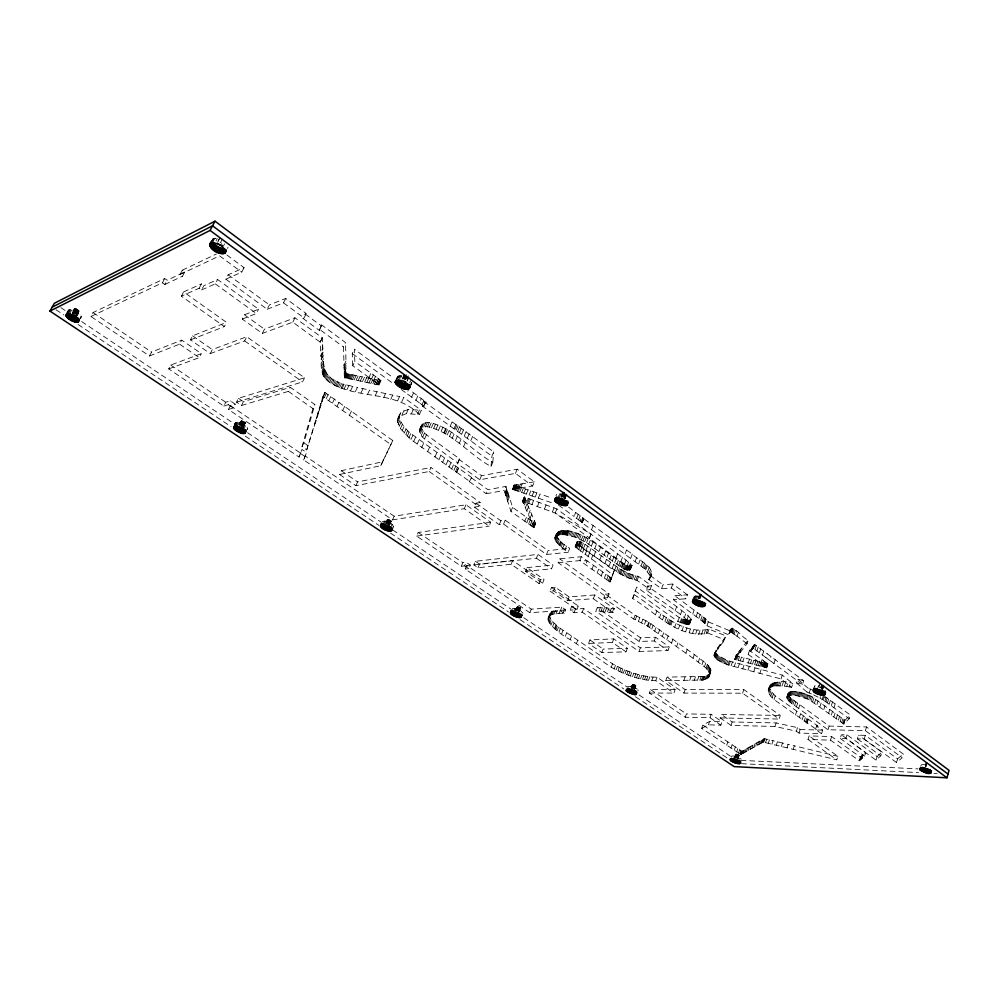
<?xml version="1.0" encoding="UTF-8"?>
<svg xmlns="http://www.w3.org/2000/svg" width="999" height="999" viewBox="0 0 999 999"><rect width="100%" height="100%" fill="white"/><g stroke="black" fill="none" stroke-linecap="round" stroke-linejoin="round"><path stroke-width="0.75" stroke-dasharray="5 3.75" d="M632.392 684.577C640.584 689.76 630.943 679.158 631.106 688.036M634.665 689.335L635.576 685.451M381.943 522.165C384.665 519.218 393.281 523.139 393.481 527.085M565.646 609.777L551.873 611.713L549.338 614.86L551.086 620.092L558.491 627.147L612.537 663.823C626.136 671.34 641.308 677.11 657.005 677.21L675.124 689.622L673.888 693.081L655.744 680.694C640.034 680.556 624.875 674.775 611.251 667.27L570.192 639.56C557.417 633.478 531.705 611.675 564.235 613.386L565.646 609.777L561.8 607.142L531.256 609.153L466.67 565.471L465.159 569.08L529.845 612.687L560.389 610.751L564.235 613.386M459.353 458.716L459.303 459.627L481.506 475.674L517.195 469.193L534.328 481.83L532.617 486.014L515.447 473.389L479.77 479.757L457.517 463.723L459.353 458.716L426.448 434.752C416.633 427.535 423.052 419.505 433.279 423.514C456.343 430.357 472.102 451.186 492.794 462.312L491.021 466.483C470.304 455.357 454.483 434.59 431.406 427.734C421.191 423.701 414.747 431.693 424.612 438.898L457.567 462.824M715.384 651.211L715.896 653.296L718.231 655.656L727.784 660.664L782.292 675.124L792.856 683.578L791.633 687.374L781.043 678.933L727.909 664.884L717.831 660.077L714.597 657.042L714.073 654.969L715.933 650.274L726.061 635.963L708.99 629.108C679.969 635.789 656.243 607.929 634.09 594.692L636.7 587.05L679.283 617.582C719.405 632.417 642.295 583.828 647.889 586.076L646.428 590.009C640.834 587.762 718.044 636.276 677.896 621.44L635.239 590.946L636.7 587.05M410.689 384.39L411.7 382.192L411.076 384.403M665.771 680.619L703.021 680.032L708.328 677.871L709.64 673.613L706.031 668.031L693.056 658.266L647.315 625.948L633.716 619.043L603.908 597.976L605.357 594.193L635.102 615.284L648.701 622.202L694.355 654.57L707.317 664.36L710.901 669.954L709.577 674.25L704.27 676.423L667.02 677.11L665.771 680.619L683.965 693.094L742.607 693.194L779.133 719.043L780.306 715.446L743.83 689.56L685.189 689.61L667.02 677.11M491.021 466.483L491.933 456.106L493.731 451.885L424.225 401.76L422.29 406.056L491.933 456.106M492.794 462.312L493.731 451.885M698.813 596.266L695.017 596.091L693.843 597.914M471.615 477.472L469.33 481.618L471.615 477.472L458.728 468.219L456.518 472.327L410.939 439.498L400.412 428.621L397.29 420.829L400.911 412.4L408.216 409.44L421.278 410.302L419.368 414.548L406.306 413.661L399.013 416.595M458.728 468.219L409.078 432.18L403.983 426.735L399.987 420.317L399.363 415.06L400.911 412.4M631.98 565.621C628.471 567.382 624.512 564.61 621.665 562.674C606.331 552.784 593.044 539.173 575.736 532.717C555.894 525.861 548.526 536.026 569.742 548.314L568.194 552.247L561.176 547.04L555.394 540.559L555.257 536.95L558.566 535.114L564.21 534.64L575.499 537.237L586.575 542.744L623.788 568.918L626.848 570.042L630.232 569.817L631.98 565.621L626.036 560.114L556.843 508.928L524.238 497.015L535.714 523.776L533.941 527.684L510.926 511.388L504.27 490.472L505.969 486.388L487.937 489.685L471.066 477.572M770.117 684.939C767.994 689.223 772.739 693.019 775.236 695.916L817.607 725.811L816.458 729.432L774.025 699.587C757.367 684.765 781.006 677.759 792.856 683.578M419.368 414.548C395.629 389.96 357.03 399.862 329.658 382.317C314.785 372.889 324.388 351.361 322.24 337.762L294.967 317.782L264.46 329.183L262.312 333.429L242.257 319.081L244.443 314.797L258.554 309.203L217.582 279.508L203.846 285.639L201.573 289.947L199.163 288.224L181.343 296.166L224.363 326.598L226.523 322.39L183.604 291.92L181.343 296.166M456.93 472.477L469.88 481.518M228.009 247.215L227.522 248.439M803.671 680.681L797.814 679.158L796.578 682.991L802.434 684.515L803.671 680.681L754.62 644.48L749.5 650.524L767.969 663.973L766.695 667.807L734.827 659.415L747.102 643.706L748.426 639.797C742.344 639.872 730.818 618.269 728.521 634.727L706.942 625.786L702.21 621.053L673.301 599.662L674.737 595.716L687.487 594.83L686.051 598.813L673.301 599.662M322.24 337.762L320.155 342.133L320.966 356.393L322.839 348.526L322.64 344.905L320.155 342.133L292.794 322.165L262.312 333.429M534.103 527.747L522.465 501.098L555.194 513.024L590.983 533.953L589.31 538.374L627.122 566.083L630.431 569.68M896.503 762.512L897.577 758.865L865.321 735.364L858.503 735.164L857.379 738.848L864.197 739.06L896.503 762.512L902.234 757.766L865.384 730.681L827.996 729.732L790.022 702.16L787.524 699.537L786.925 696.728L789.285 695.279L795.504 695.304L808.765 699.475L843.805 724.025L849.175 718.756L850.336 714.997L825.074 696.628L823.863 700.424L849.175 718.756M568.556 507.105L583.853 518.581L582.117 522.802L645.054 569.055L650.449 576.161L650.124 578.309L648.676 579.47L661.525 588.798L671.353 588.011L686.051 598.813M843.805 724.025L844.954 720.304L811.188 696.303L797.889 691.708L791.32 691.42L788.149 692.994L788.723 695.828L791.22 698.451L829.133 726.073L866.52 726.935L903.308 754.07L902.234 757.766M650.124 578.309C656.655 566.433 638.361 560.801 632.292 554.12L583.728 518.681M241.221 421.203C250.512 428.509 240.384 414.348 239.335 424.987M926.273 762.524C923.638 767.319 927.222 767.419 927.409 762.574M184.753 271.928L182.442 276.261L179.995 274.513L182.317 270.18L184.753 271.928L167.133 280.232L164.723 278.521L93.069 312.525L90.897 316.458L149.475 355.969L151.548 352.073L181.718 340.135L201.323 353.646L170.717 365.047L168.681 368.918L223.788 406.081L225.724 402.247L230.294 400.836L235.202 404.158L230.344 405.631L228.421 409.465L299.051 457.08L301.96 449.438L306.556 452.559L303.659 459.927L392.545 519.88L464.273 508.691L489.085 526.098L490.696 522.227L465.934 504.795L394.168 516.208L305.444 456.168M392.769 440.522L382.53 461.813L341.283 470.691L339.535 474.463L380.756 465.721L392.769 440.522L324.9 392.532L306.718 449.862L302.035 446.678L312.937 408.566L314.872 404.545L290.322 387.325L243.406 401.648L241.471 405.519L236.538 402.172L238.474 398.289L304.558 377.784L246.741 336.738L212.325 349.55L210.24 353.596L190.447 339.897L192.57 335.839L226.523 322.39M925.449 766.208L926.498 762.499M925.436 767.132L926.772 762.499M925.711 767.282L927.072 762.524M299.051 457.08L301.96 449.438M302.035 446.678L303.846 442.857L314.872 404.545M558.154 562.712L579.807 560.614L610.089 582.042L612.687 574.575L575.199 546.815L575.911 545.629L578.896 545.779L620.916 574.325L628.683 578.021L637.1 580.407L650.024 589.722L651.485 585.776L638.573 576.448L630.169 574.075L620.466 569.255L583.354 543.119L580.456 541.783L577.06 541.833L577.022 543.294L578.808 544.892L614.185 570.641L611.575 578.159L581.306 556.705L559.677 558.853L558.154 562.712L607.629 597.714L609.078 593.918L559.677 558.853M876.011 760.139L877.085 756.518L847.015 734.827L841.333 734.764L840.209 738.411L845.891 738.473L876.011 760.139L880.743 755.831L881.83 752.185L858.503 735.164M859.24 760.714L860.314 757.155L831.655 736.563L809.115 735.901L807.991 739.447L830.531 740.172L859.24 760.714L864.61 756.131L865.696 752.522L841.333 734.764M303.659 459.927L306.556 452.559M306.718 449.862L322.939 396.64L390.934 444.555M865.384 730.681L866.52 726.935M864.197 739.06L865.321 735.364M859.927 760.164L861.001 756.593L865.696 752.522M860.114 760.002L861.2 756.43M860.364 759.789L861.438 756.218M860.651 759.552L861.725 755.968M860.963 759.277L862.05 755.694M861.325 758.978L862.399 755.394M861.687 758.653L862.774 755.069M862.075 758.316L863.161 754.732M701.71 728.358L708.416 724.849L720.866 725.149L722.027 721.753L709.577 721.478L702.859 725.012L701.71 728.358L740.846 754.545L763.199 742.12L836.787 759.814L837.861 756.305L809.115 735.901M845.891 738.473L847.015 734.827M838.348 720.142L839.51 716.408M840.171 721.465L841.333 717.732M841.67 722.539L842.831 718.805M842.806 723.338L843.955 719.617M843.531 723.85L844.679 720.129M827.996 729.732L829.133 726.073M833.89 716.92L835.064 713.174M836.238 718.618L837.399 714.884M830.531 740.172L831.655 736.563M829.17 704.108L830.369 700.311M821.528 733.716L822.664 730.107L816.645 725.786L815.509 729.407L821.528 733.716L799 733.091L796.353 731.218L774.999 726.46L731.031 725.399L720.129 717.919L721.303 714.472L780.306 715.446M828.646 713.099L829.819 709.352M831.343 705.681L832.529 701.885M831.343 715.059L832.517 711.325M834.003 707.617L835.189 703.833M823.863 700.424L822.989 699.874L824.2 696.078M824.849 701.061L826.048 697.265M825.998 701.847L827.197 698.051M823.8 709.565L824.987 705.818M827.422 702.846L828.621 699.05M814.547 702.934L815.746 699.163M820.579 687.712L821.39 685.139M820.941 687.836L821.752 685.264M823.376 685.464C823.888 691.87 820.728 688.486 822.115 685.364M821.59 689.322L822.814 685.476M816.907 704.582L818.106 700.823M821.89 689.335L823.114 685.489M822.377 689.285L823.888 685.002M822.989 699.874L820.004 698.164L821.215 694.367M819.942 706.768L821.128 703.009M822.14 699.375L823.338 695.579M802.122 719.817L803.283 716.171M808.765 699.475L809.964 695.704M793.218 749.3L794.317 745.841L837.861 756.305M799 733.091L800.137 729.532L797.489 727.647L776.161 722.914L732.18 721.965L721.303 714.472M809.977 700.074L811.188 696.303M813.198 690.022L814.734 685.876L819.667 685.851M804.158 721.266L805.319 717.619M811.25 700.786L812.449 697.015M805.544 722.215L806.705 718.581M812.711 701.698L813.923 697.926M806.405 722.776L807.554 719.143M817.357 689.522L818.593 685.639M806.88 723.039L808.029 719.405M808.253 719.467L807.105 723.101L808.403 719.367M818.918 686.613L819.717 683.903M802.035 696.852L803.246 693.081M798.601 708.541L799.799 704.844M803.196 697.227L804.407 693.468M787.05 747.814L788.161 744.367L794.317 745.841M804.345 697.639L805.556 693.868M811.413 693.905L806.992 692.082L808.216 688.274L797.814 679.158M805.456 698.051L806.655 694.28M799.275 717.781L800.449 714.135M806.493 698.463L807.691 694.692M796.353 731.218L797.489 727.647M807.429 698.863L808.641 695.092M809.215 692.969L810.439 689.16L808.216 688.274M795.504 695.304L796.715 691.545M793.031 704.47L794.23 700.761M796.665 695.466L797.889 691.708M781.38 746.453L782.492 743.006L788.161 744.367M794.567 705.594L795.766 701.897M797.801 695.679L799.013 691.92M798.738 695.903L799.949 692.132M799.774 696.166L800.986 692.407M796.415 706.942L797.602 703.246M800.886 696.49L802.097 692.732M795.491 715.059L796.678 711.413M786.775 697.327L788.149 692.994M786.825 698.001L788.498 692.469M771.902 744.18L773.014 740.746L782.492 743.006M787.849 695.779L789.06 692.045M787.075 698.738L788.286 695.017M788.623 695.441L789.834 691.708M787.524 699.537L788.723 695.828M789.285 695.279L790.509 691.533M788.174 700.386L789.372 696.678M790.109 695.167L791.32 691.42M789.01 701.286L790.221 697.577M791.046 695.092L792.257 691.345M789.435 701.673L790.634 697.964M792.082 695.079L793.293 691.32M790.022 702.16L791.22 698.451M776.298 745.229L777.409 741.795M793.181 695.104L794.405 691.345M790.783 702.772L791.995 699.063M794.33 695.179L795.554 691.42M791.782 703.533L792.981 699.824M765.571 742.669L766.695 739.248L773.014 740.746M768.418 689.622C771.653 684.352 779.195 686.126 784.365 686.176L785.601 682.404M768.293 743.318L769.405 739.884M784.365 686.176L786.725 686.475L787.949 682.692M774.999 726.46L776.161 722.914M786.725 686.475L789.135 686.875L790.371 683.091M772.202 697.664L773.413 693.968M775.948 685.938L777.185 682.18M757.392 745.279L758.503 741.895L764.322 738.698L766.695 739.248M777.122 685.876L778.358 682.117M758.965 744.392L760.077 740.996M774.025 699.587L775.236 695.916M778.421 685.863L779.657 682.092M781.043 678.933L782.292 675.124M760.339 743.631L761.463 740.222M779.832 685.876L781.068 682.117M761.488 742.994L762.612 739.585M762.374 742.519L763.498 739.11M762.949 742.22L764.073 738.81M763.199 742.12L764.322 738.698M782.067 685.976L783.303 682.205M763.835 742.269L764.959 738.848M748.126 750.574L749.225 747.24M768.268 690.684L769.492 686.975M768.431 691.87L769.655 688.161M769.68 687.849L770.916 684.115M749.937 749.537L751.048 746.191L758.503 741.895M768.905 693.156L770.129 689.46M770.791 687.137L772.027 683.403M771.478 686.837L772.714 683.091M751.86 748.426L752.971 745.067M772.227 686.563L773.463 682.829M769.692 694.555L770.916 690.858M773.039 686.35L774.275 682.604M753.808 747.314L754.919 743.943M773.913 686.176L775.149 682.417M770.791 696.053L772.015 692.369M774.887 686.038L776.123 682.28M755.656 746.265L756.767 742.881M736.775 758.803L737.861 755.544L739.248 755.444L735.901 754.22L737.861 755.544M738.361 754.695L737.262 757.966L737.786 754.457M802.434 684.515L769.779 660.426L771.066 656.543M737.424 757.779L738.149 755.606M737.512 758.104L738.611 754.832M737.574 758.928L738.823 754.969M737.786 758.928L738.998 755.094M738.136 758.79L739.21 755.344M739.71 753.883L740.796 750.586L702.859 725.012M740.446 754.332L741.545 751.036L740.796 750.586M740.846 754.545L741.545 751.036M741.021 754.582L742.107 751.285L751.048 746.191M741.233 754.47L742.332 751.173M741.77 754.183L742.869 750.873M742.582 753.721L743.681 750.424M743.656 753.121L744.755 749.812M773.938 663.498L775.224 659.627M744.954 752.384L746.053 749.063M746.453 751.535L747.552 748.201M761.151 666.37L762.437 662.549L767.969 663.973M766.695 667.807L762.187 664.497L763.473 660.664M734.24 750.274L735.339 746.965M759.864 673.401L761.126 669.617M762.15 666.633L763.423 662.799M762.949 666.832L764.223 663.011M769.779 660.426L765.908 657.579L767.207 653.696M763.473 665.434L764.747 661.6M763.711 667.032L764.984 663.211M733.466 759.365L734.565 756.081L741.258 759.128M764.572 666.233L765.858 662.399M764.41 667.22L765.684 663.398M734.74 757.554L736.026 754.17M736.713 751.922L737.811 748.626M734.977 757.979L736.188 754.145M765.047 667.382L766.32 663.561M735.514 757.03L736.4 754.145M765.471 666.895L766.757 663.061M735.726 757.155L736.638 754.17M765.596 667.532L766.87 663.698M735.813 757.479L736.9 754.208M735.614 758.378L736.7 755.119M736.101 757.542L737.187 754.27M766.046 667.644L767.419 663.561M736.763 756.543L737.487 754.357M766.395 667.732L767.669 663.898M766.608 667.782L767.844 663.873M736.987 757.841L738.086 754.582M738.498 753.096L739.597 749.799M726.71 745.217L727.821 741.895M754.582 664.672L755.868 660.851L762.437 662.549M765.908 657.579L759.377 652.784L760.689 648.9M753.708 671.79L754.982 668.006M756.53 665.172L757.804 661.35M762.187 664.497L759.19 662.325L760.476 658.491M758.303 665.621L759.577 661.813M730.943 748.064L732.055 744.755M762.412 655.019L763.723 651.136M759.852 666.033L761.138 662.212M760.751 663.461L762.037 659.615M759.19 662.325L748.201 654.382L751.036 650.811L752.347 646.927M751.036 650.811L752.771 646.415M751.46 650.299L753.171 645.941M751.86 649.825L753.533 645.516M752.222 649.412L753.87 645.154M752.547 649.05L754.145 644.855M748.226 663.036L749.512 659.228L755.868 660.851M752.834 648.751L754.62 644.48M759.377 652.784L753.758 648.688L755.082 644.792M747.964 670.279L749.238 666.508M750.386 663.586L751.673 659.777M754.969 649.575L756.293 645.679M731.031 725.399L732.18 721.965M742.607 693.194L743.83 689.56M756.867 650.961L758.191 647.065M752.522 664.135L753.808 660.327M740.184 660.976L741.47 657.18L749.512 659.228M738.099 667.657L739.372 663.898M742.781 661.638L744.068 657.841M742.719 668.893L743.993 665.122M748.201 654.382L749.5 650.524M814.422 686.163L814.372 686.937M708.99 629.108L707.629 632.979C678.583 639.547 654.857 611.775 632.654 598.538L635.239 590.946M731.131 665.796L732.417 662.037M734.715 659.303L736.163 655.219L748.426 639.797M734.827 659.415L736.463 654.807M735.152 659.565L736.937 654.208M736.251 657.23L737.549 653.421M735.764 659.777L738.298 652.484M737.849 655.232L739.148 651.398M734.203 666.62L735.476 662.861M736.75 660.064L738.049 656.268L741.47 657.18M738.798 654.033L740.097 650.212M739.822 652.759L741.133 648.913M738.199 660.451L739.497 656.655M725.187 663.948L726.485 660.202M747.102 643.706L735.426 635.139L736.775 631.218M726.498 664.422L727.784 660.664M737.075 636.338L738.423 632.417M727.909 664.884L729.195 661.138M675.124 689.622L650.574 689.647L649.35 693.044L685.252 717.257L709.989 717.732L711.163 714.31L722.027 721.753M708.416 724.849L709.577 721.478M729.008 665.209L730.281 661.45M718.768 660.726L720.067 656.98M719.73 661.338L721.028 657.592M731.143 629.158L728.521 634.727M728.858 633.616L730.706 631.992L732.067 628.059M720.716 661.912L722.015 658.166M730.706 631.992L732.18 628.071M735.426 635.139L731.093 632.117L732.442 628.196M731.518 632.379L732.879 628.458M721.74 662.449L723.039 658.703M732.142 632.792L733.491 628.87M732.991 633.378L734.34 629.457M722.826 662.961L724.113 659.215M723.975 663.461L725.262 659.715M734.078 634.153L735.426 630.232M707.767 670.154L709.04 666.483M704.882 679.545L706.143 675.923M708.528 671.365L709.802 667.707M714.048 655.481L715.933 650.274M705.993 679.17L707.255 675.549M714.123 655.993L715.421 652.235M708.878 671.94L710.152 668.269M714.297 656.518L715.609 652.759M714.073 654.969L717.319 648.214M706.93 678.771L708.191 675.149M709.165 672.427L710.439 668.756M714.597 657.042L715.896 653.296M709.377 672.851L710.651 669.193M707.704 678.346L708.965 674.725M709.54 673.239L710.801 669.58M714.997 657.604L716.308 653.846M709.64 673.613L710.901 669.954M716.008 651.997L719.355 645.292M708.328 677.871L709.577 674.25M709.69 673.988L710.951 670.329M708.803 677.347L710.963 670.716M709.165 676.748L710.863 671.653M715.521 658.179L716.82 654.42M718.031 649.1L721.815 641.845M716.171 658.778L717.469 655.032M716.932 659.415L718.231 655.656M720.479 645.666L723.126 642.007L724.462 638.161M723.126 642.007L726.061 635.963M717.831 660.077L719.118 656.331M697.489 680.344L698.751 676.748M685.252 717.257L686.425 713.898L711.163 714.31M699.812 680.282L701.073 676.685M704.457 666.658L705.744 662.974M701.36 680.219L702.622 676.623M706.031 668.031L707.317 664.36M702.359 680.132L703.608 676.535M703.021 680.032L704.27 676.423M707.03 669.118L708.316 665.446M703.583 679.894L704.832 676.298M689.685 680.431L690.946 676.86M706.118 633.703L707.467 629.845M698.289 662.025L699.575 658.329M694.193 680.381L695.441 676.81M701.972 664.735L703.271 661.051M698.651 634.402L699.999 630.569M703.259 621.89L704.632 617.981L674.737 595.716M704.008 622.539L705.381 618.631L704.632 617.981M683.803 680.481L685.052 676.922M704.595 623.101L705.968 619.193L705.381 618.631M705.119 623.651L705.968 619.193M693.056 658.266L694.355 654.57M701.46 634.427L702.809 630.581M704.058 634.19L705.406 630.332M706.942 625.786L708.316 621.89L706.493 619.742M683.965 693.094L685.189 689.61M692.444 633.553L693.806 629.732M685.938 653.209L687.25 649.512M698.788 618.456L700.174 614.535M695.629 634.103L696.99 630.282M700.761 619.942L702.147 616.021M702.21 621.053L703.596 617.145M686.95 624.338L688.323 620.479M687.537 624.35L690.097 617.282M696.278 600.112L697.714 596.066M688.049 624.338L689.422 620.479M685.639 631.718L687 627.896M688.473 624.3L689.859 620.429M688.848 624.225L691.021 618.169M698.064 598.651L699.737 594.268M689.148 624.138L690.771 620.142M692.769 613.998L694.168 610.064M698.513 598.214L699.937 594.193M689.585 623.838L691.383 618.731M698.763 598.176L700.199 594.155M689.847 623.413L691.383 619.13M699.063 598.176L700.499 594.155M699.387 598.239L700.836 594.193M699.712 598.413L701.211 594.255M700.062 598.576L701.585 594.343M689.11 632.754L690.471 628.933M696.166 616.508L697.564 612.587M678.421 628.945L679.795 625.124M680.956 622.814L682.342 618.968M681.793 623.151L683.166 619.305M684.303 617.744L685.701 613.848M682.604 623.451L683.978 619.592M683.378 623.701L684.765 619.842M684.14 623.913L685.526 620.054M692.295 600.986L693.731 596.965M682.08 630.444L683.441 626.623M676.573 646.578L677.896 642.869M684.877 624.075L686.251 620.217M694.055 598.776L695.017 596.091M687 619.78L688.386 615.896M685.589 624.2L686.962 620.354M694.829 598.676L695.791 595.978M686.276 624.288L687.662 620.429M695.741 598.663L696.703 595.978M666.783 639.647L668.131 635.913M674.712 627.222L676.086 623.401M655.744 680.694L657.005 677.21M677.896 621.44L679.283 617.582M680.406 614.86L681.805 610.963M667.969 650.599L669.293 646.927L655.544 637.25L640.534 637.837L597.265 607.604L595.854 611.301L639.185 641.483L654.208 640.933L667.969 650.599L639.035 651.448L582.255 612.175L574.025 612.737L570.217 610.127L571.64 606.493L578.321 606.043L576.898 609.702L570.217 610.127M671.565 643.031L672.901 639.31M680.094 622.439L681.48 618.593M666.72 622.677L668.106 618.868M646.54 680.007L647.789 676.548M662.325 636.5L663.673 632.767M668.044 623.563L669.43 619.742M648.563 680.307L649.825 676.835M669.105 624.213L670.479 620.404M670.029 624.762L671.403 620.941M675.074 610.951L676.485 607.055M670.978 625.274L672.352 621.465M651.76 680.731L653.009 677.247M634.565 687.562L635.376 685.302M634.14 689.535L635.739 685.589M633.915 691.208L635.839 685.726M638.548 678.383L639.797 674.937M671.353 588.011L672.814 584.003L687.487 594.83M634.602 689.422L635.888 685.951M654.208 640.933L655.544 637.25M640.534 678.858L641.795 675.411M662.599 619.817L663.985 615.996M658.266 633.641L659.627 629.894M642.532 679.295L643.781 675.836M664.947 621.465L666.333 617.657M644.517 679.67L645.779 676.211M649.475 627.447L650.849 623.701M632.492 676.648L633.753 673.201M655.481 614.785L656.88 610.951M651.76 629.045L653.134 625.299M634.527 677.285L635.789 673.826M631.68 687.275L632.654 684.477M631.418 688.548L632.854 684.452M633.091 684.465C630.644 688.673 633.191 689.185 633.965 684.652M632.13 687.886L633.366 684.502M632.267 687.712L633.091 685.451M632.13 688.973L633.653 684.565M636.55 677.859L637.799 674.412M633.041 688.136L634.278 684.752M633.341 688.261L634.577 684.877M633.441 688.211L634.265 685.951M633.341 689.422L634.877 685.014M659.49 617.632L660.888 613.811M633.903 688.536L635.139 685.152M654.72 631.131L656.081 627.384M624.987 673.925L626.248 670.491M644.517 624.313L645.891 620.554M626.735 674.625L628.009 671.178M639.185 641.483L640.534 637.837M628.546 675.287L629.807 671.852M647.315 625.948L648.701 622.202M661.525 588.798L662.986 584.827L672.814 584.003M647.976 626.398L649.35 622.639M639.035 651.448L640.359 647.851L669.293 646.927M630.431 675.961L631.693 672.514M626.023 651.835L627.347 648.276L613.736 638.885L589.922 639.934L588.586 643.456L601.835 652.547L626.023 651.835L612.399 642.469L588.586 643.456M619.792 671.653L621.066 668.206M638.486 621.191L639.872 617.432M621.54 672.452L622.802 669.018M641.558 622.714L642.944 618.968M623.264 673.214L624.525 669.767M647.627 571.615L649.125 567.594M649.013 573.314L650.511 569.28M614.173 668.818L615.459 665.371M649.949 574.825L651.448 570.804M633.716 619.043L635.102 615.284M648.676 579.47L651.985 573.314M649.3 579.133L651.935 572.14M616.133 669.842L617.407 666.395M635.314 619.73L636.713 615.971M617.994 670.779L619.268 667.332M637.1 580.407L638.573 576.448M642.856 567.245L644.367 563.211M632.654 598.538L634.09 594.692M644.13 568.269L645.641 564.223M645.054 569.055L646.553 565.022M645.791 569.755L647.302 565.721M611.251 667.27L612.537 663.823M631.181 578.908L632.667 574.962M632.467 579.32L633.953 575.362M638.573 563.985L640.097 559.939M634.178 579.795L635.651 575.836M612.399 642.469L613.736 638.885M641.071 565.859L642.582 561.825M635.839 580.182L637.325 576.223M590.983 533.953L589.31 538.374L590.896 534.328M630.756 558.179L632.292 554.12M626.848 570.042L628.359 566.058M624.962 576.423L626.46 572.464M627.534 570.142L629.045 566.146M628.846 567.444L630.357 563.436M612.262 612.499L613.661 608.766L614.647 608.953L613.236 612.687L595.854 611.301M628.221 570.167L629.72 566.171M626.223 576.997L627.709 573.051M628.895 570.117L630.406 566.133M629.17 570.092L631.38 564.335M629.42 570.042L630.931 566.058M629.657 569.992L631.168 566.008M629.882 569.942L631.88 564.91M630.232 569.817L632.03 565.297M627.459 577.534L628.945 573.576M628.683 578.021L630.169 574.075M635.202 561.475L636.725 557.417M601.835 652.547L603.159 649.05L627.347 648.276M629.919 578.483L631.405 574.525M620.142 566.658L621.665 562.674M625.037 553.97L626.585 549.912M618.968 573.201L620.466 569.255M621.253 567.42L622.764 563.436M605.269 611.55L606.68 607.829L613.661 608.766M621.902 567.844L623.426 563.861M619.942 573.788L621.44 569.83M622.889 568.431L624.4 564.447M624.525 564.123L626.036 560.114M620.916 574.325L622.414 570.379M607.542 611.8L608.965 608.066M623.788 568.918L625.299 564.934M622.327 575.087L623.826 571.141M624.625 569.318L626.136 565.334M625.399 569.642L626.91 565.646M627.122 566.083L628.633 562.075M609.889 612.112L611.301 608.379M623.676 575.786L625.162 571.828M626.148 569.88L627.647 565.896M612.15 568.568L613.661 564.61M614.66 562.787L616.183 558.791M608.291 580.981L609.777 577.097M609.34 581.668L610.814 577.784M609.902 581.992L611.376 578.109M612.687 574.575L614.185 570.641M598.963 611.263L600.374 607.554L606.68 607.829M610.089 582.042L612.737 574.974M614.585 570.279L616.096 566.333M616.808 564.31L618.331 560.314M600.948 611.276L602.36 607.567M616.433 571.553L617.944 567.607M618.643 565.609L620.167 561.625M620.866 561.438L622.402 557.417M603.059 611.376L604.47 607.654M617.844 572.502L619.343 568.543M581.306 556.705L579.807 560.614L587.15 560.889L585.626 564.797M594.805 594.967L569.105 596.865L555.144 587.175L551.535 587.474L550.074 591.171L553.683 590.884L567.657 600.561L593.356 598.726L594.805 594.967L614.647 608.953M576.386 643.743L577.722 640.259M609.69 559.215L611.226 555.219M604.345 578.209L605.831 574.325M608.978 566.321L610.501 562.362M612.275 561.076L613.811 557.08M606.668 579.857L608.154 575.961M615.996 557.854L617.532 553.833M570.192 639.56L571.54 636.076M597.102 573.051L598.613 569.143M604.12 555.182L605.669 551.173M582.255 612.175L583.666 608.516L640.359 647.851M606.955 557.242L608.491 553.234M604.919 563.424L606.443 559.465M601.186 575.973L602.684 572.077M574.025 612.737L575.436 609.09L583.666 608.516M565.347 636.288L566.695 632.792M591.957 569.355L593.468 565.446M598.963 551.436L600.511 547.427M599.812 559.777L601.348 555.806M591.433 546.041L592.994 542.02M588.049 556.805L589.585 552.847M589.522 552.435L591.083 548.451M558.99 631.955L560.352 628.446M561.675 633.791L563.036 630.294M594.78 548.426L596.341 544.405M591.321 559.178L592.857 555.219M594.043 555.656L595.579 551.673M552.559 626.848L553.933 623.339M583.578 548.289L585.139 544.293M582.542 552.797L584.103 548.826M586.575 542.744L588.149 538.711M591.533 529.732L593.231 525.287M558.941 613.761L560.352 610.164M560.389 610.751L561.8 607.142M554.47 628.621L555.844 625.112M555.057 629.108L556.418 625.611M586.101 550.024L587.662 546.028M588.748 544.18L590.322 540.159M555.869 629.745L557.242 626.236M585.114 554.67L586.663 550.711M562.749 613.486L564.16 609.877M567.657 600.561L569.105 596.865M557.13 630.644L558.491 627.147M549.063 616.458L550.461 612.899M547.877 619.542L549.275 615.996M579.62 538.973L581.206 534.952M549.787 615.796L551.186 612.237M576.348 548.164L578.821 541.558M548.151 620.791L549.55 617.257M550.474 615.272L551.873 611.713M578.134 545.641L579.707 541.658M551.298 614.86L552.697 611.288M577.247 548.863L578.808 544.892M548.763 622.14L550.149 618.618M578.896 545.779L580.456 541.783M581.43 539.835L583.016 535.814M552.397 614.535L553.796 610.951M579.632 545.978L581.193 541.995M578.596 549.875L580.144 545.904M549.7 623.613L551.086 620.092M553.933 614.26L555.332 610.676M580.531 546.391L582.092 542.395M583.079 540.684L584.652 536.65M550.973 625.174L552.347 621.665M581.78 547.115L583.354 543.119M580.369 551.198L581.918 547.227M556.056 614.01L557.467 610.426M584.74 541.608L586.313 537.587M582.117 522.802L580.119 520.991L581.743 516.883M574.138 536.75L575.736 532.717M553.683 590.884L555.144 587.175M581.193 521.828L582.817 517.707M575.499 537.237L577.085 533.204M581.88 522.377L583.503 518.256M582.292 522.827L583.853 518.581M576.873 537.774L578.458 533.741M575.124 546.403L577.06 541.833M578.246 538.349L579.832 534.328M575.199 546.815L576.76 542.832M575.911 545.629L577.484 541.645M575.461 547.277L577.022 543.294M576.51 545.541L578.071 541.558M547.939 618.406L549.725 613.823M575.911 547.802L577.472 543.818M566.795 534.902L568.381 530.894M580.119 520.991L574.05 516.483L575.686 512.362M567.594 535.039L569.18 531.018M562.699 548.214L564.26 544.268M568.856 535.277L570.454 531.256M576.598 518.369L578.234 514.248M570.154 535.576L571.74 531.555M564.972 549.887L566.52 545.953M571.465 535.914L573.051 531.893M578.608 519.855L580.232 515.734M572.802 536.313L574.388 532.28M559.428 534.952L561.013 530.956M556.78 542.594L558.354 538.648M560.402 534.827L562 530.831M529.845 612.687L531.256 609.153M557.767 543.768L559.34 539.81M561.5 534.727L563.099 530.719M542.594 583.204L544.08 579.482L527.01 567.632L525.499 571.366L542.594 583.204L538.998 583.516L511.163 564.285L478.034 567.732L473.876 564.91L475.387 561.263L537.949 554.395L553.046 565.022L551.523 568.831L525.499 571.366M562.275 534.677L563.873 530.669M558.941 545.042L560.514 541.096M562.974 534.64L564.56 530.631M563.611 534.627L565.209 530.619M559.515 545.616L561.088 541.67M564.21 534.64L565.809 530.631M560.189 546.241L561.75 542.295M564.81 534.665L566.408 530.656M565.422 534.727L567.02 530.706M561.176 547.04L562.737 543.106M566.083 534.802L567.669 530.794M474.363 507.117L478.621 506.456L480.294 502.509L476.036 503.184L474.363 507.117L499.275 524.687L503.571 524.1L546.528 554.495L548.076 550.624L569.742 548.314M554.907 537.537L556.505 533.553M554.757 538.174L556.843 532.979M554.782 538.898L557.23 532.542M556.068 536.151L557.667 532.167M554.994 539.685L556.58 535.726M556.568 535.826L558.166 531.843M557.142 535.551L558.741 531.555M555.394 540.559L556.98 536.6M557.804 535.314L559.403 531.318M538.998 583.516L540.471 579.807L544.08 579.482M555.993 541.533L557.567 537.574M558.566 535.114L560.152 531.118M513.261 611.975L514.672 608.453L520.292 610.476L523.001 613.224M559.078 498.126L560.776 493.918L557.017 493.956L556.006 495.679M514.148 612.15L515.571 608.616M560.914 496.366L562.599 492.17M561.151 496.303L562.849 492.107M473.876 564.91L536.413 558.216L537.949 554.395M561.45 496.278L563.136 492.082M517.07 606.843L518.456 608.241L520.654 608.241L517.07 606.843L515.534 610.539L517.757 610.664M561.588 496.178L562.712 493.394M515.571 611.226L517.407 606.755M515.771 610.963L517.644 606.755M556.843 508.928L555.194 513.024L589.41 538.011M561.863 496.403L562.986 493.606M515.959 611.126L517.37 607.617M562.162 496.353L563.848 492.157M516.495 610.289L517.907 606.78M516.795 610.352L518.206 606.843M562.562 496.441L564.248 492.245M517.107 610.426L518.518 606.917M516.745 611.6L518.144 608.104M562.961 496.565L564.647 492.37M517.432 610.539L518.843 607.03M517.519 610.576L518.456 608.241M563.311 497.152L564.435 494.368M517.844 610.714L519.168 607.155M518.069 610.814L519.48 607.292M563.711 497.277L564.835 494.493M518.169 610.814L519.105 608.478M518.019 612.062L519.78 607.454M564.11 497.365L565.222 494.58M519.268 611.875L518.631 611.126L520.042 607.617M518.306 612.125L519.717 608.616M517.994 613.536L520.267 607.779M518.818 612.15L520.442 607.941M519.005 612.125L520.579 608.104M564.547 498.813L566.233 494.63M564.797 498.751L566.833 493.993M564.984 498.663L566.845 494.18M552.372 512L554.033 507.904M557.954 497.964L559.652 493.756M533.441 527.36L535.364 522.839M533.941 527.684L535.551 523.701L512.587 507.392L505.969 486.388M544.43 509.09L546.091 504.994M511.163 564.285L512.699 560.551L540.471 579.807M530.119 518.206L531.755 514.198M534.328 481.83L514.01 485.152L512.3 489.26L538.336 498.139L540.022 494.006L551.573 497.989M528.608 524.025L530.232 520.042M537.412 506.505L539.073 502.422M530.207 525.137L533.254 517.732M531.555 526.086L533.179 522.102M532.879 524.7L534.502 520.716M532.642 526.823L534.265 522.852M528.771 503.296L530.444 499.213M532.08 495.991L533.778 491.87M526.91 510.764L528.558 506.73M524.787 521.316L526.423 517.332M531.967 504.495L533.641 500.412M535.177 497.052L536.875 492.932M528.496 514.448L530.144 510.414M526.798 522.739L528.421 518.756M522.502 501.186L524.238 497.015M522.564 501.336L524.25 497.265M522.664 501.548L524.525 497.09M522.789 501.81L524.475 497.739M522.952 502.122L524.987 497.24M526.323 494.018L528.021 489.897L540.022 494.006M523.126 502.485L524.8 498.414M523.314 502.859L525.611 497.44M523.526 503.271L525.199 499.2M523.738 503.696L526.373 497.702M524.375 505.044L527.247 498.026M529.108 494.967L530.806 490.846M526.56 502.46L528.234 498.389M525.474 507.517L527.147 503.459M527.634 502.859L529.308 498.788M518.431 491.346L520.142 487.237L528.021 489.897M512.3 489.26L520.479 487.887L522.202 483.753M510.926 511.388L512.587 507.392M519.792 491.808L521.49 487.687M521.603 492.42L523.301 488.299M523.801 493.169L525.499 489.048M507.117 499.775L508.803 495.729M512.412 489.31L514.148 485.114L520.142 487.237M507.629 501.323L509.303 497.277M512.712 489.423L514.597 485.027M513.186 489.585L515.322 484.89M499.275 524.687L500.899 520.791L505.194 520.179L548.076 550.624M513.798 489.785L515.496 485.676M514.597 488.836L516.308 484.715M514.535 490.047L516.246 485.926M515.796 488.636L517.507 484.515M515.384 490.334L517.095 486.213M517.207 488.411L518.918 484.29M516.333 490.646L518.044 486.538M503.571 524.1L505.194 520.179M517.357 490.996L519.055 486.875M518.768 488.161L520.491 484.028M504.92 492.819L506.618 488.736M505.132 493.543L506.843 489.473M505.432 494.48L507.13 490.409M505.781 495.604L507.48 491.545M515.447 473.389L517.195 469.193M506.193 496.89L507.879 492.832M506.643 498.289L508.329 494.23M478.034 567.732L479.545 564.098L512.699 560.551M490.696 522.227L418.206 532.455L416.608 536.101L461.313 566.246L464.66 565.896L466.183 562.275L470.329 565.084L468.806 568.693L465.159 569.08M461.313 566.246L462.837 562.649L466.183 562.275M469.33 481.618L486.226 493.718L487.937 489.685M479.77 479.757L481.506 475.674M464.273 508.691L465.934 504.795M463.561 446.628L465.384 442.432M467.32 438.062L469.168 433.816M453.858 470.467L455.619 466.396M457.517 463.723L459.303 459.627M455.482 471.603L457.242 467.544M456.518 472.327L458.279 468.269M470.829 440.621L472.664 436.376M461.713 434.003L463.561 429.745M459.215 443.494L461.038 439.285M449.051 467.07L450.824 462.999M464.298 435.864L466.146 431.618M451.685 468.931L453.459 464.872M452.147 438.424L453.983 434.215M456.193 430.119L458.054 425.861M442.594 462.462L444.368 458.391M457.692 431.143L459.552 426.885M455.407 440.759L457.242 436.551M459.515 432.43L461.376 428.184M445.991 464.897L447.777 460.826M450.087 426.473L451.96 422.202M447.227 434.952L449.088 430.744M438.886 459.827L440.671 455.744M449.413 436.501L451.273 432.28M454.008 428.696L455.881 424.425M454.97 429.308L456.843 425.05M441.121 431.318L442.982 427.11M443.806 432.667L445.666 428.446M444.43 433.042L446.291 428.821M434.952 457.005L436.75 452.922M445.566 433.803L447.427 429.582M339.535 474.463L355.869 485.664L429.17 471.478L430.931 467.47L480.294 502.509M390.472 527.947L392.095 524.3M436.039 429.17L437.912 424.95M392.095 530.019L393.706 526.373M427.609 451.748L429.42 447.664M438.524 430.157L440.397 425.936M383.803 524.875L385.427 521.216M385.876 523.426C386.7 513.349 396.091 526.186 387.562 519.68M385.914 523.713L387.862 519.555M386.064 523.251L388.087 519.542M386.738 522.852L387.812 520.429M429.283 427.285L431.156 423.077M386.413 524.25L388.349 519.567M387.025 523.251L388.648 519.617M424.612 438.898L426.448 434.752M387.212 523.226L388.286 520.804M387.5 523.414L388.973 519.692M387.699 523.439L389.31 519.805M387.287 524.8L388.898 521.166M421.74 447.527L423.564 443.431M388.037 523.576L389.66 519.942M388.161 523.738L389.235 521.316M389.997 520.092C386.738 524.05 390.159 526.386 391.084 520.816M388.499 523.876L390.309 520.267M431.406 427.734L433.279 423.514M387.849 526.323L389.91 521.553M388.986 524.088L390.609 520.442M388.623 525.274L390.234 521.64M389.248 524.275L390.859 520.629M389.41 525.324L391.246 521.003M389.585 525.287L391.358 521.178M392.545 519.88L394.168 516.208M433.666 428.359L435.539 424.15M413.623 441.57L415.472 437.462M419.53 429.682L421.391 425.512M420.005 428.733L421.878 424.55M419.418 430.806L421.291 426.635M420.866 427.972L422.739 423.788M419.692 432.105L421.566 427.934M422.115 427.41L423.988 423.226M420.354 433.541L422.215 429.383M423.738 427.072L425.611 422.877M417.157 444.193L418.993 440.084M421.378 435.139L423.239 430.981M425.437 426.948L427.31 422.752M382.904 524.725L384.528 521.066M422.789 436.863L424.637 432.704M427.285 427.023L429.158 422.814M408.878 437.799L410.739 433.678M422.29 406.056L423.501 406.293L425.524 401.673L411.138 391.009M423.501 406.293L426.098 402.11L425.524 401.673M410.939 439.498L412.787 435.389M411.513 413.486L413.424 409.253M404.17 433.204L406.031 429.071M424.163 406.406L419.355 402.822L421.303 398.526M405.731 434.827L407.58 430.706M407.217 436.301L409.078 432.18M417.532 414.148L419.443 409.902M421.953 404.745L423.888 400.449M419.355 402.822L411.65 397.127L413.598 392.819M380.756 465.721L382.53 461.813M399.076 426.486L400.949 422.34M406.306 413.661L408.216 409.44M400.412 428.621L402.285 424.488M402.11 430.869L403.983 426.735M415.896 400.262L417.844 395.954M401.798 401.723L403.746 397.452L421.278 410.302M411.65 397.127L406.718 393.506L408.678 389.185M409.877 387.262L411.875 382.879M397.465 419.23L399.937 413.636M397.29 420.829L399.188 416.658M397.502 422.565L399.388 418.419M402.085 414.685L403.996 410.477M398.102 424.463L399.987 420.317M355.869 485.664L357.592 481.905L430.931 467.47M404.807 379.033L405.806 376.848M405.806 377.048C403.571 380.869 406.755 379.483 407.13 376.386M405.219 379.445L406.73 376.161M406.805 379.083L408.304 375.799M397.614 400.824L399.563 396.566L403.746 397.452M407.205 380.594L408.703 377.322M406.955 381.381L408.953 377.01M409.69 382.854L410.689 380.669M398.439 377.984L399.45 375.799L401.598 375.911L402.822 376.161L401.81 378.359M398.439 380.169L400.462 375.786M390.784 399.363L392.732 395.104L399.563 396.566M400.587 378.109L401.598 375.911M402.56 378.384L404.32 374.588M402.547 378.871L404.545 374.5M402.759 378.858L404.832 374.45M403.459 378.034L404.47 375.849M403.171 378.821L404.17 376.623M403.546 378.858L404.545 376.673M404.408 378.808L405.407 376.623M404.37 379.258L406.381 374.7M383.566 397.802L385.527 393.556L392.732 395.104M396.441 378.833L397.452 376.635L399.45 375.799M396.153 379.957L397.927 376.236M397.59 378.134L398.601 375.949M375.087 395.966L377.048 391.733L385.527 393.556M226.873 254.995L244.081 267.682L228.159 274.787L225.861 279.196L267.208 309.278L269.418 304.895L285.739 298.426L306.268 313.574L305.17 313.973L302.984 318.394L319.418 330.469L321.453 324.775L345.567 342.595L343.469 346.978L344.418 377.734L374.45 384.091L377.247 377.747L354.795 361.413L354.333 349.2L393.494 377.997M374.45 384.091L375.924 384.39L377.922 380.107L380.994 380.706L377.247 377.747M380.919 380.594L378.996 385.002L376.673 383.117L378.671 378.821M375.924 384.39L377.147 384.64L379.145 380.357M377.759 383.941L379.757 379.645M377.147 384.64L378.097 384.827L380.095 380.544M378.521 384.528L380.507 380.244M378.097 384.827L380.719 380.669M74.6 308.903C84.266 317.557 74.288 301.323 72.34 312.962M376.673 383.117L368.956 377.447L370.966 373.139M366.82 382.492L368.831 378.221M368.918 382.942L370.916 378.658L377.922 380.107M371.378 379.208L373.389 374.912M370.916 383.354L372.914 379.083M373.476 380.744L375.487 376.448M367.57 394.33L369.53 390.109L377.048 391.733M372.777 383.741L374.775 379.458M355.382 391.645L357.355 387.437L369.53 390.109M360.227 381.118L362.237 376.848L370.916 378.658M362.437 381.581L364.435 377.31M364.647 382.043L366.645 377.772M349.538 415.197L351.448 411.113M361.001 392.882L362.974 388.673M354.158 379.845L356.168 375.587L362.237 376.848M350.686 390.584L352.672 386.388L357.355 387.437M356.044 380.244L358.054 375.986M342.732 410.377L344.667 406.293M358.079 380.669L360.09 376.411M341.059 388.249L343.044 384.066L352.672 386.388M345.804 378.084L347.814 373.838L356.168 375.587M346.466 378.234L348.489 373.988M342.108 388.549L344.093 384.365M368.956 377.447L352.747 365.734L354.795 361.413M347.227 378.396L349.238 374.15M348.064 378.584L350.075 374.338M344.056 389.048L346.041 384.852M348.963 378.771L350.974 374.525M337.075 406.368L339.011 402.285M349.912 378.971L351.923 374.712M351.049 379.195L353.059 374.95M346.915 389.722L348.901 385.527M352.472 379.495L354.483 375.249M343.968 367.882L346.016 363.599L345.567 342.595M335.676 386.014L337.662 381.83C322.902 377.172 322.515 361.413 322.839 348.526M328.858 400.611L330.806 396.503M344.043 370.229L346.079 365.959L346.016 363.599M352.747 365.734L352.26 353.571L354.333 349.2M336.913 386.601L338.898 382.417L343.044 384.066M344.118 372.34L346.154 368.069L346.079 365.959M338.211 387.162L340.197 382.979M344.193 374.15L346.154 368.069M344.255 375.636L346.216 369.892M344.318 376.748L346.278 371.378M344.368 377.472L346.328 372.502M339.585 387.699L341.571 383.516M344.418 377.734L346.391 373.226M332.467 403.134L334.415 399.038M344.543 377.772L346.553 373.539L347.814 373.838M344.83 377.859L346.84 373.614M345.254 377.959L347.265 373.713M329.658 382.317L331.656 378.134M322.215 398.901L325.262 392.707M321.403 401.511L323.364 397.427M320.354 404.932L322.302 400.874M330.906 383.191L332.904 379.008M324.35 397.502L326.311 393.394M319.093 409.053L321.029 405.02M317.67 413.748L319.58 409.727M332.105 383.991L334.103 379.807M316.109 418.881L318.007 414.897M326.173 398.751L328.134 394.642M314.435 424.35L316.333 420.404M333.291 384.715L335.289 380.532M334.478 385.389L336.476 381.206M343.906 365.322L345.954 361.014M323.901 376.948L325.924 372.739M324.538 377.809L326.561 373.614M325.287 378.658L327.31 374.463M326.161 379.533L328.172 375.337M327.173 380.419L329.183 376.223M328.334 381.343L330.344 377.16M321.865 368.431L323.901 364.198M322.065 370.592L324.101 366.371M322.252 372.315L324.288 368.094M322.415 373.539L324.45 369.318M322.552 374.2L324.588 369.992M322.927 375.149L324.95 370.954M323.364 376.061L325.387 371.865M319.418 330.469L321.453 324.775M320.966 356.393L323.052 352.11M321.191 359.802L323.264 355.532M321.428 362.987L323.476 358.728M321.641 365.871L323.701 361.638M236.538 402.172L302.56 381.905L304.558 377.784M241.471 405.519L288.349 391.371L290.322 387.325M397.452 376.635L397.352 378.471M245.729 432.005L247.602 428.221C246.104 424.837 235.851 419.23 235.477 424.375M302.984 318.394L304.083 317.982L306.268 313.574M239.81 424.775L241.683 420.991M240.072 424.775L241.945 421.004M240.372 424.812L242.245 421.041M240.035 426.098L242.582 421.116M244.643 422.152C245.067 426.81 239.036 426.386 242.208 422.54M241.059 425.012L242.932 421.228M241.283 425.262L242.532 422.752M241.421 425.149L243.294 421.378M241.009 426.71L242.882 422.939M292.794 322.165L294.967 317.782M240.684 427.722L243.656 421.541M241.995 425.624L244.018 421.728M242.357 425.761L244.343 421.94M242.42 427.21L244.293 423.439M243.019 426.148L244.892 422.365M243.219 426.361L245.092 422.589M243.369 426.561L245.242 422.789M243.194 427.222L245.342 422.977M243.356 427.647L244.618 425.112M243.631 429.558L245.504 425.761M234.253 425.124L235.514 422.602M233.316 427.597L235.202 423.813M234.728 424.912L235.989 422.377M235.364 424.8L236.626 422.277M235.514 426.086L237.4 422.29M236.426 426.211L238.311 422.415M238.049 425.174L239.31 422.652M239.335 425.287L241.471 421.029M228.421 409.465L233.267 407.992L235.202 404.158M223.788 406.081L228.359 404.682L230.294 400.836M267.208 309.278L283.516 302.872L285.739 298.426M210.24 353.596L244.618 340.921L246.741 336.738M242.257 319.081L256.356 313.536L258.554 309.203M225.861 279.196L241.758 272.165L244.081 267.682M168.681 368.918L199.251 357.654L201.323 353.646M201.573 289.947L215.297 283.878L217.582 279.508M149.475 355.969L179.608 344.156L181.718 340.135M320.155 342.133L322.265 338.124M220.492 242.557L222.302 239.136M199.163 288.224L201.436 283.916L203.846 285.639M223.364 246.166L224.575 243.881M212.675 240.634L213.886 238.349L216.021 238.324L214.797 240.609M212.45 242.832L214.872 238.249M216.071 240.846L217.282 238.561M218.019 241.221L219.83 237.812M217.982 241.446L219.78 238.037M211.301 241.308L213.886 238.349M211.888 240.896L213.099 238.611M90.897 316.458L162.425 282.779L164.723 278.521M162.425 282.779L164.847 284.49L167.133 280.232M78.971 320.329L81.156 316.396C79.745 312.799 67.27 305.981 68.469 312.487M72.403 312.824L73.626 312.749L75.812 308.828M73.014 314.061L75.2 310.14M73.626 312.749L76.186 308.941M72.939 315.322L75.499 310.402M74.001 312.862L76.573 309.091M74.388 313.249L75.849 310.652M74.388 313.012L76.973 309.278M74.763 313.486L76.211 310.876M77.36 309.49L74.775 313.199M74.425 314.997L76.598 311.089M75.537 313.649L77.735 309.727M75.537 313.886L76.998 311.276M75.887 313.898L78.072 309.977M75.924 314.036L77.385 311.426M76.923 312.837L78.372 310.227M75.912 315.522L78.634 310.477M77.373 313.336L78.834 310.726M76.786 314.872L78.971 310.951M76.661 315.484L79.033 311.151M76.274 317.407L78.471 313.474M66.933 312.562L68.407 309.94M67.52 312.387L68.993 309.765M67.532 313.649L69.743 309.727M69.181 312.437L70.642 309.815M70.205 312.65L71.666 310.027M72.34 313.137L74.925 308.741M72.49 313.449L75.175 308.728M72.552 313.561L74.738 309.653M72.752 313.798L75.474 308.753M212.512 239.023L212.188 241.059M627.547 686.75L631.493 686.475L637.287 689.123M638.049 690.883L638.061 689.959M736.163 655.219L738.049 656.268M247.265 429.42L247.602 428.221M844.954 720.304L850.336 714.997M877.085 756.518L881.83 752.185M897.577 758.865L903.308 754.07M860.314 757.155L861.001 756.593M753.059 648.538L753.758 648.688M182.317 270.18L216.483 253.958M179.995 274.513L219.58 255.869L241.758 272.165M164.847 284.49L182.442 276.261M183.604 291.92L201.436 283.916M190.447 339.897L224.363 326.598M80.182 318.406L81.369 317.532L81.156 316.396M486.226 493.718L504.27 490.472M520.479 487.887L532.617 486.014M416.608 536.101L489.085 526.098M466.67 565.471L470.329 565.084M546.528 554.495L568.194 552.247M527.01 567.632L553.046 565.022M647.889 586.076L651.485 585.776M646.428 590.009L650.024 589.722M605.357 594.193L609.078 593.918M603.908 597.976L607.629 597.714M597.265 607.604L600.374 607.554M649.35 693.044L673.888 693.081M720.129 717.919L779.133 719.043M816.645 725.786L817.607 725.811M815.509 729.407L816.458 729.432M800.137 729.532L822.664 730.107M819.28 687.412L821.365 687.886M741.008 760.364L917.994 768.868M741.483 763.686L918.506 772.589M934.04 773.376L937.137 773.526M514.672 608.453L512.599 608.453L511.888 609.565M925.311 764.722L921.915 764.572L920.841 765.584M734.565 756.081L731.917 755.968L731.393 756.88M426.098 402.11L424.225 401.76M789.135 686.875L791.633 687.374M538.336 498.139L554.233 503.621M707.629 632.979L724.725 639.835M708.316 621.89L729.832 630.794M810.439 689.16L812.624 690.097M337.662 381.83L338.898 382.417M813.573 694.892L820.004 698.164M56.044 309.765L63.824 314.96M78.084 324.488L231.044 426.635M245.292 436.151L378.808 525.312M390.472 533.104L508.429 611.875M520.092 619.667L623.788 688.923M635.464 696.715L727.497 758.179M60.839 307.617L67.333 311.963M81.593 321.516L235.876 424.875M247.552 432.692L381.094 522.152M392.757 529.97L510.751 609.003M523.713 617.694L627.434 687.175M639.098 694.992L731.156 756.668M93.069 312.525L151.548 352.073M170.717 365.047L225.724 402.247M418.206 532.455L462.837 562.649M650.574 689.647L686.425 713.898M230.344 405.631L300.836 453.321M228.359 404.682L233.267 407.992M300.15 453.221L304.757 456.331M464.66 565.896L468.806 568.693M220.941 242.819L221.741 243.406M238.474 398.289L243.406 401.648M303.846 442.857L308.529 446.041M475.387 561.263L479.545 564.098M709.989 717.732L720.866 725.149M571.64 606.493L575.436 609.09M179.608 344.156L199.251 357.654M589.922 639.934L603.159 649.05M341.283 470.691L357.592 481.905M550.074 591.171L576.898 609.702M192.57 335.839L212.325 349.55M551.535 587.474L578.321 606.043M288.349 391.371L312.937 408.566M536.413 558.216L551.523 568.831M593.356 598.726L613.236 612.687M476.036 503.184L500.899 520.791M244.618 340.921L302.56 381.905M429.17 471.478L478.621 506.456M807.991 739.447L836.787 759.814M244.443 314.797L264.46 329.183M215.297 283.878L256.356 313.536M857.379 738.848L880.743 755.831M840.209 738.411L864.61 756.131M650.149 575.474L662.986 584.827M228.159 274.787L269.418 304.895M352.26 353.571L393.943 384.128M401.198 389.448L406.718 393.506M558.566 505.107L574.05 516.483M305.17 313.973L321.553 326.061L319.343 329.208L343.469 346.978M283.516 302.872L304.083 317.982M564.423 497.315L565.147 498.189M796.578 682.991L806.992 692.082M324.9 392.532L322.739 397.24L324.9 392.532"/><path stroke-width="1.5" d="M380.319 525.799C383.204 522.902 390.784 526.698 392.07 530.419C388.436 532.405 378.122 528.459 381.406 523.376M395.154 382.155C398.314 377.21 408.104 382.58 409.877 387.262C406.63 392.132 396.99 386.8 395.154 382.155L396.153 379.957M209.74 244.156C214.748 240.422 226.174 246.753 225.125 253.009C219.405 255.432 206.668 248.838 210.951 241.87M946.965 777.809L949.05 770.354L215.01 221.191L54.358 303.271L49.95 311.076L734.19 766.608L946.965 777.809L210.09 230.432L49.95 311.076M926.348 768.955C933.715 769.979 931.992 775.811 925.274 772.577L926.335 768.868M926.335 772.864L927.384 769.168L928.421 769.392L927.372 773.089M928.358 773.251L929.42 769.542M929.27 773.326L930.331 769.63M930.081 773.338L930.793 770.866M930.768 773.263L931.468 770.791M925.274 772.577L919.967 769.667L920.678 767.207M920.329 770.092L921.041 767.619M920.853 770.529L921.565 768.069L927.384 769.168M921.54 770.978L922.589 767.282M922.339 771.415L923.401 767.719L925.299 768.531L924.237 772.227M923.251 771.84L924.312 768.144M510.389 612.699L513.261 611.975L519.23 613.773L517.819 617.282C514.935 616.358 508.279 614.547 511.338 610.352M824.063 695.079C828.608 692.182 817.532 688.723 814.635 689.385C810.189 692.319 821.178 695.716 824.063 695.079L825.286 691.221M824.724 694.954L825.536 692.382M817.057 693.681L818.281 689.822L816.42 688.885L815.196 692.732M818.106 694.093L819.33 690.234L818.281 689.822M819.192 694.442L820.416 690.596L823.576 691.221L822.352 695.079M820.279 694.73L821.503 690.883M821.353 694.942L822.564 691.096M823.263 695.129L824.487 691.271M813.136 690.796L813.96 688.224M813.398 691.246L814.222 688.686M813.835 691.733L814.66 689.173M814.447 692.232L815.671 688.386M816.083 693.219L817.307 689.372M735.464 763.061L736.55 759.802L737.449 760.052L736.363 763.311C715.496 753.745 752.771 763.748 736.363 763.311M737.225 763.511L738.311 760.251M738.024 763.648L739.11 760.389M738.748 763.711L739.834 760.451M739.372 763.711L740.097 761.538M739.872 763.648L740.596 761.463M730.556 760.489L731.28 758.316M730.956 760.863L731.68 758.691M731.48 761.25L732.217 759.078M732.13 761.65L733.229 758.391M732.879 762.037L733.965 758.778L735.664 759.502L734.577 762.761M733.703 762.412L734.789 759.153M701.335 606.48L702.759 602.472L703.771 602.559L702.347 606.58C698.988 607.479 687.499 600.998 695.254 600.012C698.651 599.088 710.177 605.644 702.347 606.58M703.259 606.58L704.682 602.559M704.033 606.48L704.982 603.796M704.645 606.281L705.594 603.608M694.829 604.17L696.266 600.162L702.759 602.472M695.791 604.707L697.227 600.699M696.852 605.207L698.289 601.186M697.964 605.644L699.4 601.623M699.113 606.006L700.536 601.997M700.237 606.293L701.673 602.272M692.407 601.922L693.368 599.25M692.757 602.472L693.706 599.787M693.281 603.034L694.243 600.362M693.98 603.608L695.416 599.6M632.105 694.005L633.341 690.634L635.938 691.183L634.715 694.567C610.976 686.425 644.155 690.409 634.715 694.567M633.029 694.268L634.253 690.883M633.903 694.455L635.127 691.071M635.426 694.605L636.251 692.344M636.026 694.567L636.85 692.307M626.473 690.809L627.297 688.548M626.798 691.208L627.622 688.96M627.26 691.633L628.496 688.249M627.859 692.07L629.095 688.698L630.619 689.56L629.382 692.931M628.571 692.507L629.807 689.135M630.257 693.331L631.493 689.959L633.341 690.634M631.181 693.693L632.404 690.321M518.718 617.457L520.117 613.948L520.929 614.035L519.517 617.544L517.819 617.282M564.348 505.519L566.033 501.336L567.944 501.323L566.258 505.519C562.599 506.393 550.811 501.56 556.043 497.977C559.715 497.052 571.603 501.973 566.258 505.519M519.517 617.544L521.153 615.209M565.372 505.581L567.045 501.386M520.217 617.544L521.728 615.122M520.791 617.469L522.165 614.959M566.995 505.344L568.119 502.547M512.337 614.947L513.748 611.45M557.467 503.096L559.153 498.913L556.73 496.94L555.044 501.123M513.124 615.434L514.535 611.937L516.346 612.824L514.947 616.333M558.528 503.696L560.214 499.512L559.153 498.913M514.01 615.896L515.409 612.399M559.677 504.233L561.363 500.049L560.214 499.512M515.909 616.708L517.32 613.211M560.864 504.707L562.549 500.511L566.033 501.336M516.883 617.032L518.281 613.523M562.062 505.082L563.748 500.899M563.236 505.357L564.922 501.173M554.57 500.487L555.706 497.689M510.464 613.074L511.413 610.739M510.714 613.498L511.65 611.163M555.694 501.798L557.38 497.602M511.113 613.973L512.524 610.464M556.505 502.46L558.191 498.264M511.663 614.46L513.074 610.951M389.485 531.081L391.108 527.435L383.591 524.238L381.968 527.872M390.284 531.131L391.908 527.497M390.959 531.093L392.045 528.671M382.742 528.434L384.365 524.8M383.616 528.971L385.239 525.337M384.578 529.482L386.201 525.849M385.577 529.945L387.2 526.311M386.613 530.344L388.224 526.71M387.624 530.681L389.235 527.047M388.586 530.919L390.209 527.285M380.482 526.261L381.568 523.838M380.819 526.76L381.905 524.338M381.318 527.31L382.942 523.676M407.555 389.198L409.54 384.827L403.658 383.566L398.376 379.995L396.366 384.365M408.404 389.061L409.902 385.776M409.091 388.786L410.077 386.601M401.66 387.924L403.658 383.566M402.934 388.424L404.932 384.066M404.195 388.811L406.193 384.453M405.419 389.073L407.405 384.715M406.543 389.21L408.541 384.84M395.754 383.579L397.252 380.307M397.165 385.152L399.163 380.781M398.114 385.926L400.124 381.556M399.213 386.65L401.211 382.292M400.399 387.337L402.397 382.967M395.342 382.842L396.341 380.656M243.494 433.491C249.837 431.968 238.636 425.686 235.514 426.086C229.233 427.647 240.384 433.853 243.494 433.491L245.367 429.72M244.28 433.504L245.529 430.994M244.917 433.404L246.166 430.894M237.312 431.293L239.186 427.522L237.312 426.273L235.439 430.045M238.361 431.855L240.235 428.096L239.186 427.522M239.448 432.367L241.321 428.596L244.455 429.595L242.595 433.366M240.534 432.792L242.407 429.021M241.596 433.129L243.469 429.358M233.591 428.146L234.852 425.636M234.053 428.758L235.302 426.236M234.665 429.395L236.551 425.624M236.326 430.681L238.199 426.91M221.628 253.671L224.013 249.113L225.15 249.188L222.765 253.746M223.739 253.659L225.537 250.237M224.538 253.409L226.336 249.987M225.125 253.009L226.323 250.724M214.935 251.061L217.332 246.516L212.55 241.933L210.14 246.491M216.271 251.835L218.669 247.29L224.013 249.113M217.645 252.497L220.055 247.952M219.031 253.034L221.428 248.489M220.367 253.434L222.765 248.876M210.739 247.402L213.149 242.857M211.538 248.351L213.948 243.806M212.525 249.3L214.935 244.743M213.674 250.212L216.071 245.667M209.628 244.83L210.839 242.557M209.765 245.617L211.576 242.195M210.09 230.432L215.01 221.191M76.349 322.265L78.521 318.356L72.902 316.159L69.081 313.211L66.883 317.133C68.506 320.279 81.868 325.861 77.959 318.918C76.349 315.734 62.862 310.152 66.883 317.133M77.248 322.365L78.696 319.755M77.997 322.327L79.458 319.717M70.717 320.067L72.902 316.159M71.878 320.704L74.063 316.795M73.064 321.253L75.237 317.345M74.226 321.703L76.399 317.794M75.325 322.053L77.51 318.144M65.859 315.721L67.32 313.112M66.271 316.396L67.745 313.786M67.657 317.882L69.843 313.973M68.569 318.631L70.754 314.722M69.605 319.368L71.791 315.459M521.228 617.307L520.891 615.471L517.045 613.099M52.16 307.168L212.55 225.811L948.014 774.075M222.34 245.454L218.706 244.38M921.528 768.206L919.954 768.656L919.967 769.667M242.42 427.21L241.733 427.023M405.082 381.705L403.808 381.206M75.574 315.447L74.813 315.185M819.33 690.234L820.416 690.596M562.749 498.551L561.613 498.014M561.363 500.049L562.549 500.511M240.235 428.096L241.321 428.596M217.332 246.516L218.669 247.29M218.331 244.081L217.545 243.144"/></g></svg>
